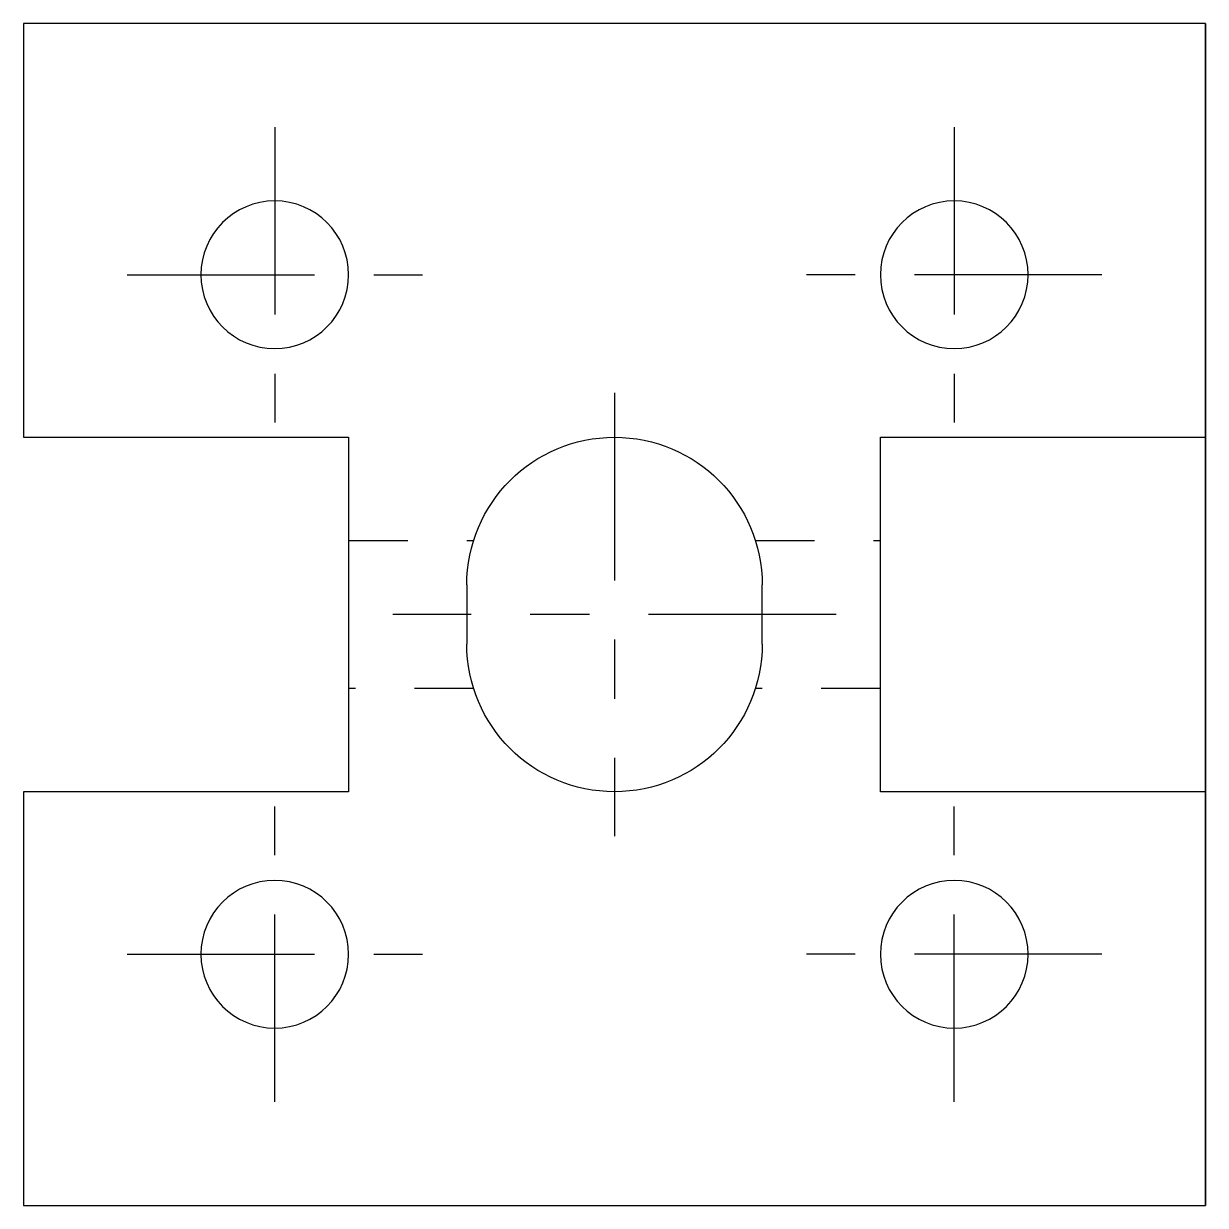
# Model space of a CAD drawing. Extents: x -1 to 1, y -1 to 1.
import ezdxf

# ---------------------------------------------------------------- set-up
doc = ezdxf.new("R2010")
doc.units = 0
doc.header["$LTSCALE"] = 0.01
doc.linetypes.add('CENTER', pattern=[50.8, 31.75, -6.35, 6.35, -6.35])
doc.linetypes.add('HIDDEN', pattern=[9.525, 6.35, -3.175])
for name, color, linetype in [('FRONT-CEN', 4, 'CENTER'), ('FRONT-HID', 3, 'HIDDEN'), ('FRONT-VIS', 7, 'CONTINUOUS'), ('RIGHT-CEN', 4, 'CENTER'), ('RIGHT-HID', 3, 'HIDDEN'), ('RIGHT-VIS', 7, 'CONTINUOUS')]:
    doc.layers.add(name, color=color, linetype=linetype)

msp = doc.modelspace()

# ---------------------------------------------------------------- linework, layer by layer
at = {"layer": 'FRONT-CEN', "extrusion": (0, 0, -1)}
for p, q in [((-0.575, 0.825, -1), (-0.575, 0.325, -1)), ((0.575, 0.825, -1), (0.575, 0.325, -1)), ((-0.825, 0.575, -1), (-0.325, 0.575, -1)), ((0.825, 0.575, -1), (0.325, 0.575, -1)), ((0, 0.375, -1), (0, -0.375, -1)), ((0.375, 0, -1), (-0.375, 0, -1)), ((-0.575, -0.825, -1), (-0.575, -0.325, -1)), ((0.575, -0.825, -1), (0.575, -0.325, -1)), ((-0.825, -0.575, -1), (-0.325, -0.575, -1)), ((0.825, -0.575, -1), (0.325, -0.575, -1))]:
    msp.add_line(p, q, dxfattribs=at)
at = {"layer": 'FRONT-HID'}
for p, q in [((-0.45, 0.125, -1), (-0.2385, 0.125, -1)), ((0.2385, 0.125, -1), (0.45, 0.125, -1)), ((-0.2385, -0.125, -1), (-0.45, -0.125, -1)), ((0.45, -0.125, -1), (0.2385, -0.125, -1))]:
    msp.add_line(p, q, dxfattribs=at)
at = {"layer": 'FRONT-VIS'}
for p, q in [((-1, 1, -1), (-1, 0.3, -1)), ((1, 1, -1), (-1, 1, -1)), ((1, 0.3, -1), (1, 1, -1)), ((-1, 0.3, -1), (-0.45, 0.3, -1)), ((-0.45, 0.3, -1), (-0.45, -0.3, -1)), ((0.45, 0.3, -1), (1, 0.3, -1)), ((0.45, -0.3, -1), (0.45, 0.3, -1)), ((-0.25, 0.05, -1), (-0.25, -0.05, -1)), ((0.25, -0.05, -1), (0.25, 0.05, -1)), ((-0.45, -0.3, -1), (-1, -0.3, -1)), ((1, -0.3, -1), (0.45, -0.3, -1)), ((-1, -0.3, -1), (-1, -1, -1)), ((1, -1, -1), (1, -0.3, -1)), ((-1, -1, -1), (1, -1, -1))]:
    msp.add_line(p, q, dxfattribs=at)
at = {"layer": 'FRONT-VIS', "extrusion": (0, 0, -1)}
for centre in [(0.575, 0.575, 1), (-0.575, 0.575, 1), (0.575, -0.575, 1), (-0.575, -0.575, 1)]:
    msp.add_circle(centre, 0.125, dxfattribs=at)
for centre, start, end in [((0, 0.05, 1), 360, 180), ((0, -0.05, 1), 180, 0)]:
    msp.add_arc(centre, 0.25, start, end, dxfattribs=at)
at = {"layer": 'RIGHT-CEN', "extrusion": (-1, 0, -2.22045e-16)}
for p, q in [((1, 0.575, -1.125), (1, 0.575, -0.5)), ((1, 0, -1.125), (1, 0, -0.75)), ((1, -0.575, -1.125), (1, -0.575, -0.5))]:
    msp.add_line(p, q, dxfattribs=at)
at = {"layer": 'RIGHT-HID'}
for p, q in [((1, 0.7, -0.625), (1, 0.7, -1)), ((1, 0.45, -0.625), (1, 0.45, -1)), ((1, -0.45, -0.625), (1, -0.45, -1)), ((1, -0.7, -0.625), (1, -0.7, -1))]:
    msp.add_line(p, q, dxfattribs=at)
at = {"layer": 'RIGHT-VIS'}
for p, q in [((1, 1, -1), (1, 0.3, -1)), ((1, 1, -0.625), (1, 1, -1)), ((1, 0.3, -0.625), (1, 1, -0.625)), ((1, 0.3, -0.625), (1, 0.3, -1)), ((1, 0.3, -1), (1, -0.3, -1)), ((1, 0.125, -0.625), (1, 0.3, -0.625)), ((1, 0.125, -0.875), (1, 0.125, -0.625)), ((1, -0.125, -0.875), (1, 0.125, -0.875)), ((1, -0.3, -0.625), (1, -0.125, -0.625)), ((1, -0.125, -0.625), (1, -0.125, -0.875)), ((1, -0.3, -1), (1, -1, -1)), ((1, -0.3, -0.625), (1, -0.3, -1)), ((1, -1, -0.625), (1, -0.3, -0.625)), ((1, -1, -0.625), (1, -1, -1))]:
    msp.add_line(p, q, dxfattribs=at)

doc.saveas('drawing.dxf')
